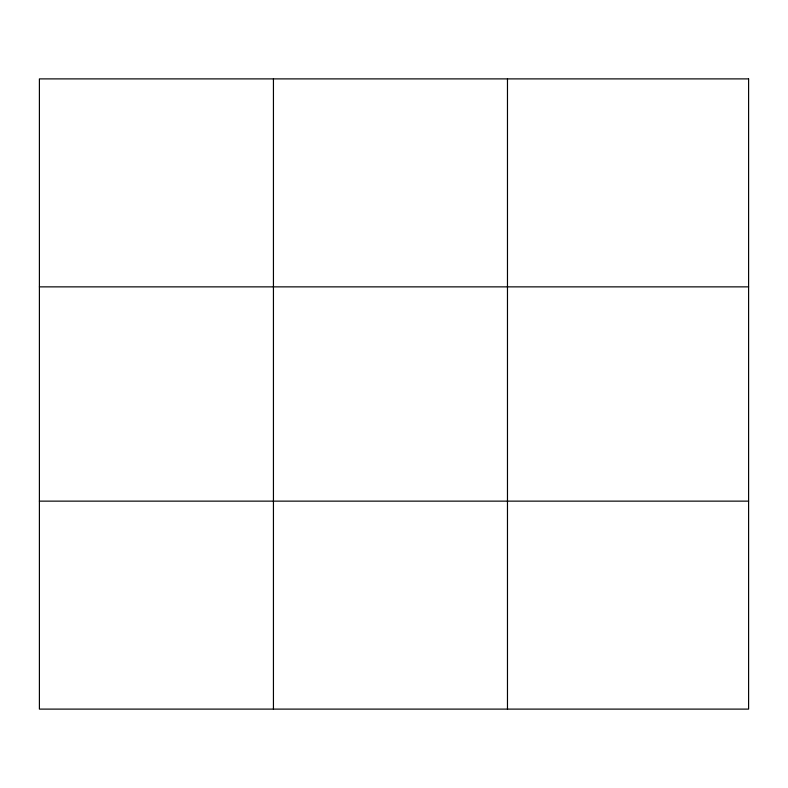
<?xml version="1.0" encoding="UTF-8"?>
<svg xmlns="http://www.w3.org/2000/svg" width="788" height="788" viewBox="0 0 788 788"><rect width="100%" height="100%" fill="white"/><g stroke="black" fill="none" stroke-linecap="round" stroke-linejoin="round"><path stroke-width="1.18" d="M273.436 78.889L273.436 709.111M507.472 78.889L507.472 709.111M39.4 286.862L748.6 286.862M39.4 501.138L748.6 501.138M748.6 78.889L748.6 709.111L39.4 709.111L39.4 78.889L748.6 78.889"/></g></svg>
